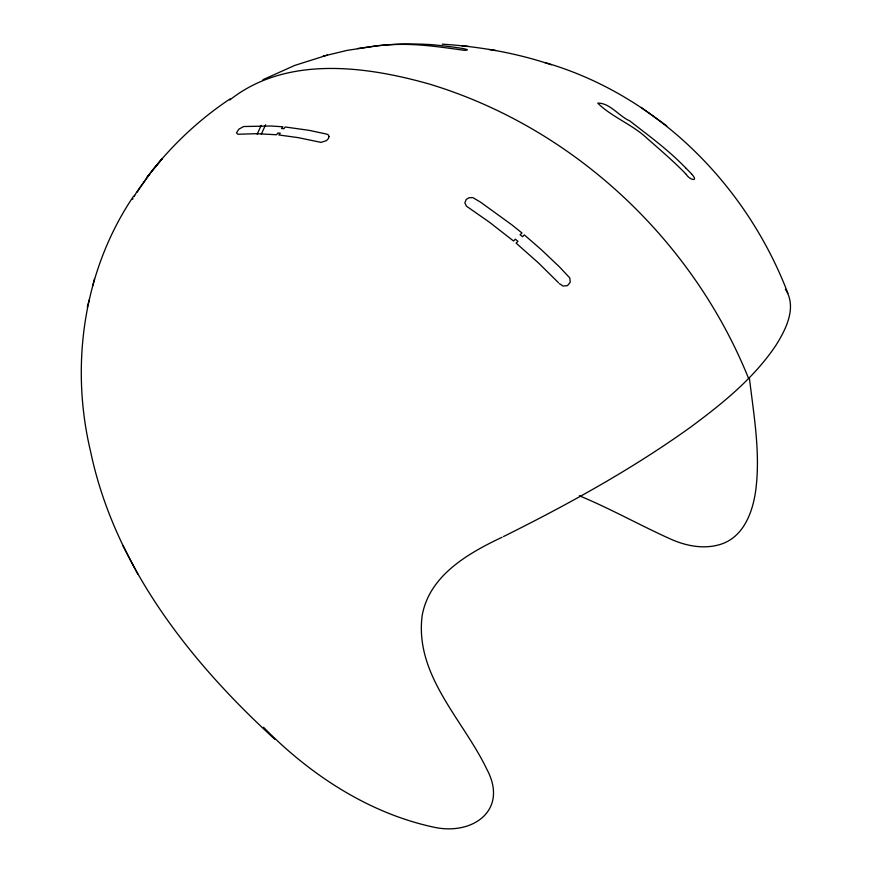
<?xml version="1.0" encoding="UTF-8"?>
<svg xmlns="http://www.w3.org/2000/svg" width="872" height="872" viewBox="0 0 872 872"><rect width="100%" height="100%" fill="white"/><g stroke="black" fill="none" stroke-linecap="round" stroke-linejoin="round"><path stroke-width="1.31" d="M133.678 196.037C83.538 270.058 69.924 364.965 90.546 451.336C114.548 565.983 190.161 661.848 274.833 739.282M92.781 285.569L94.481 278.964M87.331 307.162L89.162 300.033M261.349 134.081L265.611 124.772M257.153 134.212L261.251 125.306M132.664 199.274L132.98 198.653M152.774 170.018L152 171.097M134.081 196.603L134.779 195.328M137.286 192.156L138.212 190.499M135.04 194.87L136.37 192.581M138.681 189.693L151.39 171.566C173.757 143.531 200.233 118.668 230.164 98.863M136.632 192.123L149.188 174.607M150.246 173.354L149.712 174.008M146.616 177.615L162.29 158.573L153.418 169.277M151.619 171.294L152.567 170.182M503.471 536.574C568.152 504.365 631.731 469.398 690.504 427.215C722.169 403.791 753.659 378.47 775.829 345.465C785.628 329.856 796.736 308.437 786.206 290.54M229.761 100.008C285.907 55.405 365.313 65.88 429.471 84.094C573.198 127.617 692.564 239.484 748.59 378.448M262.93 79.712L294.747 65.422L327.48 55.056M502.065 537.25C468.09 553.284 429.111 575.564 422.113 615.904C414.669 675.56 463.163 719.629 486.892 769.377C508.452 809.717 473.649 835.027 435.564 827.55C369.586 813.87 310.203 774.925 263.529 727.281M323.043 56.2L347.198 50.369L376.181 45.954C394.798 43.654 413.677 43.622 428.588 44.505C429.264 44.091 479.862 49.628 464.362 50.336C432.25 45.856 408.434 42.161 375.701 45.976M357.433 48.559L375.81 45.965M442.18 44.156C479.229 46.521 516.17 52.898 551.387 64.79M462.029 45.845L468.526 46.401M489.061 49.464L495.754 50.478M544.924 62.544C657.183 95.103 746.661 185.147 787.907 293.363M579.281 495.754C609.931 508.398 638.871 524.704 669.053 538.362C684.803 545.698 703.214 549.665 720.218 544.444C745.309 536.814 754.171 508.3 756.362 484.854C759.948 449.135 753.582 413.415 749.397 378.034M641.116 107.409L666.742 125.884M685.719 167.925C667.614 149.243 648.812 135.825 629.758 120.881C619.185 116.412 609.822 102.776 597.767 103.114C610.782 116.27 631.906 124.511 645.509 136.937C656.736 146.954 673.631 161.091 686.122 174.258M685.915 168.122L691.572 173.899M686.275 174.411C689.24 179.686 699.453 182.749 691.67 174.008M558.396 282.626L538.536 263.006L516.115 243.146L517.935 241.326L517.14 240.661L515.385 239.211L513.532 240.999L489.486 222.251L466.433 206.163L464.863 202.86L466.248 199.405L469.049 197.748L472.798 197.584L480.505 202.13L511.733 224.758L521.968 232.955L520.094 234.71L522.513 236.704L524.312 234.895L541.392 249.741L559.661 267.094L569.787 277.917L570.234 282.245L567.487 285.613L563.105 286.06L559.268 283.542M785.334 289.319L785.781 289.929M122.898 545.567L137.831 574.168M329.06 136.588L328.363 138.648L326.39 140.654L320.961 142.376L298.279 137.645L278.855 134.975L280.25 133.198L277.917 132.98L276.533 134.757L256.608 133.699L237.903 134.244L236.476 132.849L238.884 129.154L243.637 126.527L270.952 126.004L282.92 126.778L281.493 128.522L283.836 128.74L285.264 126.996L308.961 130.32L326.771 134.114L328.439 134.996L329.06 136.588"/></g></svg>
